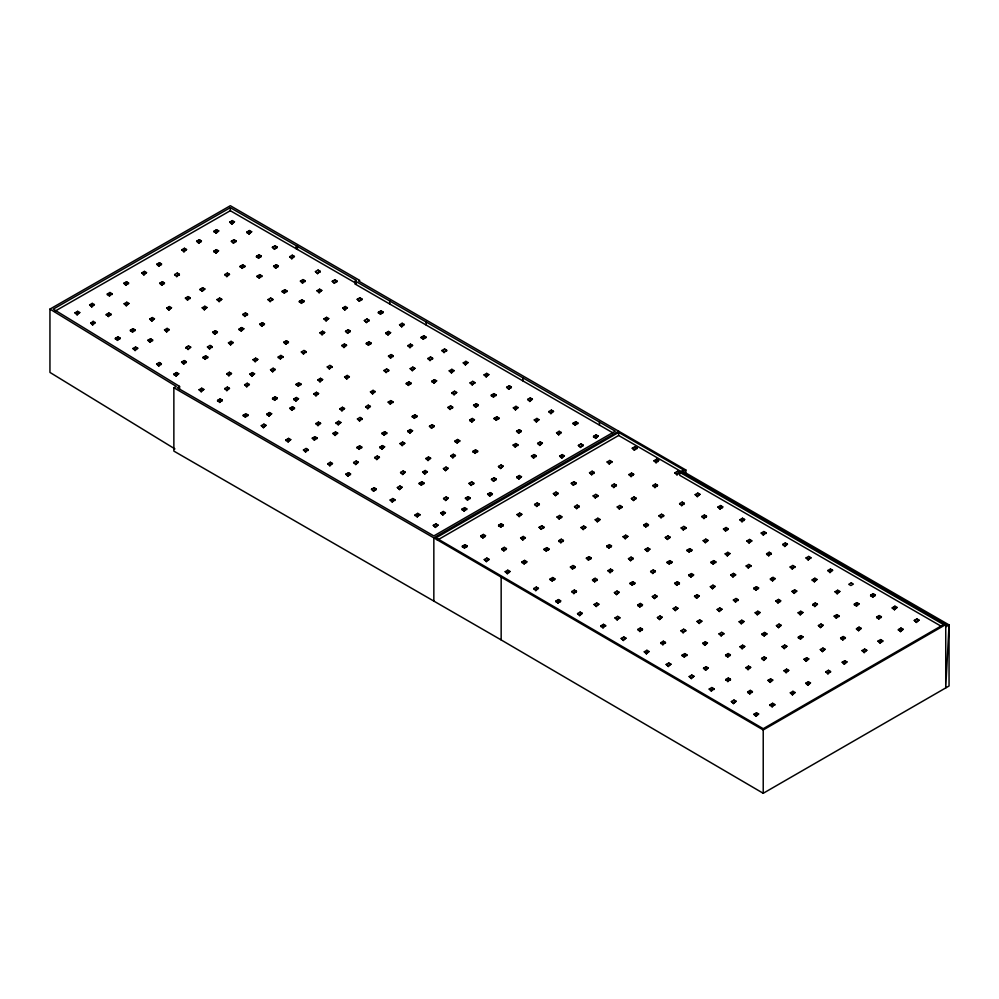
<?xml version="1.0" encoding="UTF-8"?>
<svg xmlns="http://www.w3.org/2000/svg" width="999" height="999" viewBox="0 0 999 999"><rect width="100%" height="100%" fill="white"/><g stroke="black" fill="none" stroke-linecap="round" stroke-linejoin="round"><path stroke-width="1.5" d="M90.884 323.039L93.157 321.378L95.267 322.602L92.657 324.925L90.884 323.039L92.657 324.925M123.839 283.266L126.448 281.755L128.559 282.979L125.949 285.302L123.839 283.266L125.949 284.49L128.559 282.979M141.796 272.889L144.405 271.391L146.528 272.615L143.906 274.937L141.796 272.889L143.906 274.113L146.528 272.615M156.768 264.248L159.378 262.737L161.501 263.961L158.891 266.283L156.768 264.248L158.891 265.472L161.501 263.961M181.818 249.787L184.428 248.276L186.551 249.5L183.941 251.823L181.818 249.787L183.941 251.011L186.551 249.5M196.653 241.221L199.263 239.71L201.386 240.934L198.776 243.257L196.653 241.221L198.776 242.445L201.386 240.934M213.998 231.206L216.608 229.708L218.719 230.931L216.109 233.254L213.998 231.206L216.109 232.43L218.719 230.931M229.745 222.115L232.355 220.604L234.478 221.828L231.868 224.151L229.745 222.115L231.868 223.339L234.478 221.828M213.998 232.03L216.608 229.708M107.318 294.006L109.927 292.495L112.05 293.718L109.44 296.041L107.318 294.006L109.44 295.229L112.05 293.718M75.025 312.824L77.635 311.313L79.745 312.537L77.135 314.86L75.025 312.824L77.135 314.048L79.745 312.537M89.66 304.882L92.27 303.384L94.381 304.595L91.771 306.918L89.66 304.882L91.771 306.106L94.381 304.595M107.318 294.817L109.927 293.306L112.05 294.53M213.836 251.136L216.446 249.638L218.556 250.849L215.946 253.172L213.836 251.136L215.946 252.36L218.556 250.849M246.928 232.03L249.538 230.532L251.648 231.756L249.038 234.066L246.928 232.03L249.038 233.254L251.648 231.756M231.356 241.234L233.966 239.723L236.076 240.946L233.466 243.269L231.356 241.234L233.466 242.457L236.076 240.946M124.163 303.733L126.773 302.222L128.896 303.446L126.286 305.769L124.163 303.733L126.286 304.957L128.896 303.446M159.703 283.241L162.325 281.73L164.435 282.954L161.826 285.277L159.703 283.241L161.826 284.453L164.435 282.954M174.638 274.563L177.248 273.064L179.37 274.288L176.761 276.611L174.638 274.563L176.761 275.786L179.37 274.288M213.836 251.96L216.446 249.638M246.928 232.854L249.538 230.532M106.281 314.485L108.891 312.974L111.014 314.198L108.404 316.521L106.281 314.485L108.404 315.709L111.014 314.198M106.281 315.297L108.891 313.786L111.014 315.01M92.657 324.113L95.267 322.602M166.771 308.054L169.38 306.543L171.503 307.767L168.893 310.09L166.771 308.054L168.893 309.278L171.503 307.767M224.763 274.575L227.372 273.064L229.483 274.288L226.873 276.611L224.763 274.575L226.873 275.799L229.483 274.288M256.443 256.293L259.053 254.782L261.164 256.006L258.554 258.329L256.443 256.293L258.554 257.505L261.164 256.006M272.365 247.29L274.987 245.791L277.098 247.015L274.488 249.338L272.365 247.29L274.488 248.514L277.098 247.015M200.125 289.285L202.735 287.774L204.857 288.998L202.248 291.321L200.125 289.285L202.248 290.509L204.857 288.998M115.372 338.324L117.982 336.825L120.092 338.049L117.482 340.372L115.372 338.324L117.482 339.548L120.092 338.049M185.414 298.077L188.024 296.578L190.147 297.802L187.537 300.112L185.414 298.077L187.537 299.3L190.147 297.802M240.135 266.321L242.745 264.81L244.855 266.034L242.245 268.356L240.135 266.321L242.245 267.545L244.855 266.034M256.443 257.105L259.053 255.594L261.164 256.818M130.394 330.157L133.004 328.659L135.115 329.882L132.505 332.192L130.394 330.157L132.505 331.381L135.115 329.882M149.725 319.068L152.335 317.557L154.458 318.781L151.848 321.104L149.725 319.068L151.848 320.279L154.458 318.781M115.372 339.148L117.982 337.637L120.092 338.861M200.125 290.097L202.735 287.774M240.135 267.133L242.745 265.634L244.855 266.845M130.394 330.981L133.004 329.47L135.115 330.694M289.685 256.718L292.295 255.207L294.405 256.431L291.795 258.753L289.685 256.718L291.795 257.942L294.405 256.431M273.614 266.209L276.224 264.698L278.334 265.921L275.724 268.244L273.614 266.209L275.724 267.42L278.334 265.921M202.223 307.779L204.832 306.281L206.943 307.492L204.333 309.815L202.223 307.779L204.333 309.003L206.943 307.492M257.13 276.136L259.74 274.625L261.85 275.849L259.24 278.172L257.13 276.136L259.24 277.36L261.85 275.849M164.523 329.895L167.133 328.384L169.243 329.608L166.633 331.93L164.523 329.895L166.633 331.119L169.243 329.608M217.045 299.575L219.655 298.064L221.766 299.288L219.156 301.611L217.045 299.575L219.156 300.786L221.766 299.288M132.992 348.501L135.602 347.003L137.725 348.214L135.102 350.537L132.992 348.501L135.102 349.725L137.725 348.214M257.13 276.948L259.74 275.437L261.85 276.661M147.889 340.272L150.499 338.761L152.622 339.985L150.012 342.307L147.889 340.272L150.012 341.496L152.622 339.985M315.434 271.591L318.057 270.08L320.167 271.303L317.557 273.626L315.434 271.591L317.557 272.814L320.167 271.303M282.218 291.184L284.827 289.685L286.938 290.896L284.328 293.219L282.218 291.184L284.328 292.407L286.938 290.896M268.044 299.575L270.667 298.064L272.777 299.288L270.167 301.611L268.044 299.575L270.167 300.786L272.777 299.288M156.643 364.036L159.253 362.525L161.363 363.748L158.754 366.071L156.643 364.036L158.754 365.247L161.363 363.748M242.794 314.435L245.404 312.924L247.527 314.148L244.917 316.471L242.794 314.435L244.917 315.659L247.527 314.148M300.399 281.094L303.009 279.595L305.132 280.819L302.522 283.142L300.399 281.094L302.522 282.317L305.132 280.819M185.964 347.465L188.574 345.954L190.697 347.177L188.087 349.5L185.964 347.465L188.087 348.676L190.697 347.177M212.662 332.217L215.285 330.719L217.395 331.93L214.785 334.253L212.662 332.217L214.785 333.441L217.395 331.93M282.218 292.008L284.827 290.497L286.938 291.72M185.964 348.276L188.574 345.954M207.442 346.953L210.052 345.454L212.163 346.665L209.553 348.988L207.442 346.953L209.553 348.176L212.163 346.665M181.593 362.088L184.203 360.577L186.326 361.8L183.716 364.123L181.593 362.088L183.716 363.311L186.326 361.8M239.098 329.071L241.708 327.56L243.818 328.783L241.209 331.106L239.098 329.071L241.209 330.294L243.818 328.783M239.098 329.882L241.708 327.56M332.255 281.293L334.865 279.795L336.988 281.019L334.378 283.341L332.255 281.293L334.378 282.517L336.988 281.019M317.033 290.709L319.643 289.198L321.765 290.422L319.156 292.744L317.033 290.709L319.156 291.92L321.765 290.422M259.715 324.2L262.325 322.689L264.435 323.913L261.825 326.236L259.715 324.2L261.825 325.424L264.435 323.913M299.338 301.336L301.948 299.825L304.071 301.049L301.461 303.371L299.338 301.336L301.461 302.56L304.071 301.049M173.976 374.038L176.598 372.54L178.709 373.751L176.099 376.074L173.976 374.038L176.099 375.262L178.709 373.751M203.034 357.317L205.644 355.806L207.755 357.03L205.145 359.353L203.034 357.317L205.145 358.529L207.755 357.03M228.471 342.844L231.081 341.333L233.192 342.557L230.582 344.88L228.471 342.844L230.582 344.068L233.192 342.557M299.338 302.148L301.948 300.637L304.071 301.86M173.976 374.862L176.598 372.54M203.034 358.129L205.644 356.618L207.755 357.842M612.637 432.704L355.294 284.128L355.294 281.069L356.381 280.444L230.319 207.655L53.272 309.116L179.558 386.413L179.558 389.473M684.752 472.377L949.05 624.899L949.05 686.001L763.224 793.281L501.161 639.934L173.863 451.098L173.863 387.762L176.236 386.388L49.95 309.091L230.332 205.719L359.752 280.444L358.653 281.069L685.851 469.98L685.851 472.215L683.229 473.738M355.294 284.128L356.381 283.491L230.319 210.714L54.62 311.401M179.558 386.413L177.223 387.762L433.841 535.926L615.272 431.168L355.294 281.069M199.101 389.722L201.711 388.211L203.821 389.435L201.211 391.758L199.101 389.722L201.211 390.946L203.821 389.435M226.773 373.751L229.383 372.24L231.493 373.464L228.883 375.786L226.773 373.751L228.883 374.975L231.493 373.464M357.23 299.3L359.84 297.789L361.963 299.013L359.353 301.336L357.23 299.3L359.353 300.524L361.963 299.013M253.059 359.665L255.669 358.154L257.779 359.378L255.17 361.7L253.059 359.665L255.17 360.889L257.779 359.378M283.716 342.257L286.326 340.746L288.436 341.97L285.826 344.293L283.716 342.257L285.826 343.481L288.436 341.97M323.976 318.843L326.586 317.345L328.708 318.569L326.099 320.891L323.976 318.843L326.099 320.067L328.708 318.569M342.669 308.004L345.279 306.493L347.39 307.717L344.78 310.04L342.669 308.004L344.78 309.215L347.39 307.717M278.259 356.943L280.869 355.432L282.979 356.655L280.369 358.978L278.259 356.943L280.369 358.166L282.979 356.655M319.955 332.742L322.565 331.231L324.675 332.455L322.065 334.777L319.955 332.742L322.065 333.966L324.675 332.455M224.75 388.586L227.36 387.088L229.47 388.311L226.86 390.634L224.75 388.586L226.86 389.81L229.47 388.311M249.837 374.101L252.447 372.59L254.57 373.813L251.96 376.136L249.837 374.101L251.96 375.324L254.57 373.813M278.259 357.754L280.869 356.256L282.979 357.467M217.557 400.387L220.167 398.876L222.29 400.099L219.68 402.422L217.557 400.387L219.68 401.61L222.29 400.099M244.63 384.752L247.24 383.241L249.363 384.465L246.741 386.788L244.63 384.752L246.741 385.976L249.363 384.465M270.529 369.755L273.139 368.244L275.249 369.468L272.64 371.79L270.529 369.755L272.64 370.979L275.249 369.468M301.361 351.973L303.971 350.474L306.094 351.685L303.484 354.008L301.361 351.973L303.484 353.196L306.094 351.685M217.557 401.198L220.167 399.687L222.29 400.911M345.529 331.293L348.139 329.782L350.249 331.006L347.64 333.329L345.529 331.293L347.64 332.505L350.249 331.006M378.359 312.3L380.969 310.801L383.092 312.013L380.482 314.335L378.359 312.3L380.482 313.524L383.092 312.013M364.348 320.517L366.958 319.006L369.068 320.229L366.458 322.552L364.348 320.517L366.458 321.74L369.068 320.229M378.359 313.124L380.969 311.613L383.092 312.837M341.833 345.492L344.443 343.981L346.566 345.204L343.956 347.527L341.833 345.492L343.956 346.715L346.566 345.204M366.321 343.294L368.931 341.795L371.054 343.007L368.444 345.329L366.321 343.294L368.444 344.518L371.054 343.007M296.191 384.228L298.801 382.729L300.924 383.953L298.314 386.263L296.191 384.228L298.314 385.452L300.924 383.953M399.563 324.787L402.172 323.276L404.295 324.5L401.685 326.823L399.563 324.787L401.685 325.999L404.295 324.5M243.244 415.209L245.854 413.711L247.977 414.935L245.367 417.245L243.244 415.209L245.367 416.433L247.977 414.935M272.527 398.314L275.137 396.803L277.247 398.027L274.638 400.349L272.527 398.314L274.638 399.538L277.247 398.027M366.321 344.106L368.931 342.607L371.054 343.831M385.876 332.942L388.486 331.443L390.597 332.655L387.987 334.977L385.876 332.942L387.987 334.166L390.597 332.655M296.191 385.052L298.801 383.541L300.924 384.765M327.272 366.933L329.882 365.422L332.005 366.645L329.395 368.968L327.272 366.933L329.395 368.156L332.005 366.645M243.244 416.034L245.854 414.523L247.977 415.746M272.527 399.125L275.137 397.614L277.247 398.838M385.876 333.766L388.486 331.443M317.894 379.82L320.504 378.321L322.615 379.533L320.005 381.855L317.894 379.82L320.005 381.044L322.615 379.533M266.92 414.061L269.53 412.55L271.641 413.773L269.031 416.096L266.92 414.061L269.031 415.284L271.641 413.773M293.793 399.013L296.403 397.502L298.514 398.726L295.904 401.049L293.793 399.013L295.904 400.237L298.514 398.726M266.92 414.872L269.53 412.55M293.793 399.825L296.403 397.502M313.836 393.793L316.446 392.282L318.569 393.506L315.959 395.829L313.836 393.793L315.959 395.005L318.569 393.506M289.785 408.279L292.395 406.768L294.505 407.992L291.895 410.314L289.785 408.279L291.895 409.503L294.505 407.992M344.618 376.948L347.227 375.437L349.35 376.66L346.74 378.983L344.618 376.948L346.74 378.171L349.35 376.66M261.313 425.636L263.923 424.138L266.034 425.362L263.424 427.684L261.313 425.636L263.424 426.86L266.034 425.362M388.474 356.081L391.084 354.57L393.194 355.794L390.584 358.117L388.474 356.081L390.584 357.305L393.194 355.794M421.191 337.275L423.801 335.764L425.924 336.988L423.314 339.31L421.191 337.275L423.314 338.486L425.924 336.988M407.854 345.629L410.464 344.131L412.575 345.354L409.965 347.664L407.854 345.629L409.965 346.853L412.575 345.354M421.191 338.087L423.801 336.576L425.924 337.799M383.991 370.504L386.601 368.993L388.711 370.217L386.101 372.54L383.991 370.504L386.101 371.715L388.711 370.217M286.001 439.897L288.611 438.386L290.721 439.61L288.112 441.933L286.001 439.897L288.112 441.121L290.721 439.61M339.822 408.791L342.432 407.28L344.543 408.504L341.933 410.826L339.822 408.791L341.933 410.015L344.543 408.504M410.202 368.631L412.812 367.12L414.922 368.344L412.312 370.666L410.202 368.631L412.312 369.855L414.922 368.344M427.897 358.516L430.507 357.005L432.629 358.229L430.02 360.552L427.897 358.516L430.02 359.74L432.629 358.229M370.454 391.858L373.064 390.359L375.187 391.583L372.577 393.906L370.454 391.858L372.577 393.082L375.187 391.583M441.92 350.524L444.53 349.013L446.653 350.237L444.043 352.56L441.92 350.524L444.043 351.748L446.653 350.237M286.001 440.709L288.611 438.386M315.871 423.576L318.481 422.065L320.604 423.289L317.994 425.611L315.871 423.576L317.994 424.787L320.604 423.289M336.139 422.764L338.748 421.253L340.859 422.477L338.249 424.8L336.139 422.764L338.249 423.988L340.859 422.477M336.139 423.576L338.748 421.253M365.659 406.68L368.269 405.169L370.392 406.393L367.782 408.716L365.659 406.68L367.782 407.904L370.392 406.393M406.293 383.379L408.903 381.868L411.026 383.092L408.416 385.414L406.293 383.379L408.416 384.603L411.026 383.092M312.275 438.161L314.885 436.65L316.995 437.874L314.385 440.197L312.275 438.161L314.385 439.385L316.995 437.874M406.293 384.19L408.903 382.679L411.026 383.903M303.459 449.975L306.069 448.464L308.179 449.687L305.569 452.01L303.459 449.975L305.569 451.198L308.179 449.687M357.43 418.956L360.04 417.445L362.162 418.668L359.553 420.991L357.43 418.956L359.553 420.179L362.162 418.668M332.929 433.416L335.539 431.918L337.662 433.129L335.052 435.452L332.929 433.416L335.052 434.64L337.662 433.129M388.186 402.098L390.796 400.599L392.907 401.81L390.297 404.133L388.186 402.098L390.297 403.321L392.907 401.81M449.238 370.829L451.848 369.33L454.083 370.617L451.473 372.939L449.238 370.829L451.473 372.127L454.083 370.617M431.893 381.156L434.503 379.645L436.625 380.869L434.016 383.191L431.893 381.156L434.016 382.38L436.625 380.869M463.286 362.862L465.896 361.351L468.019 362.575L465.409 364.897L463.286 362.862L465.409 364.086L468.019 362.575M431.893 381.968L434.503 379.645M327.734 463.761L330.344 462.25L332.467 463.474L329.857 465.796L327.734 463.761L329.857 464.985L332.467 463.474M357.018 447.327L359.628 445.816L361.738 447.04L359.128 449.363L357.018 447.327L359.128 448.551L361.738 447.04M382.043 433.166L384.652 431.655L386.763 432.879L384.153 435.202L382.043 433.166L384.153 434.378L386.763 432.879M451.973 392.744L454.582 391.233L456.693 392.457L454.083 394.78L451.973 392.744L454.083 393.968L456.693 392.457M357.018 448.139L359.628 446.628L361.738 447.852M412.275 416.321L414.885 414.822L416.995 416.034L414.385 418.356L412.275 416.321L414.385 417.545L416.995 416.034M470.092 382.879L472.702 381.368L474.825 382.592L472.215 384.915L470.092 382.879L472.215 384.103L474.825 382.592M484.09 374.862L486.7 373.364L488.811 374.575L486.201 376.898L484.09 374.862L486.201 376.086L488.811 374.575M382.043 433.978L384.652 432.467L386.763 433.691M451.973 393.556L454.582 391.233M412.275 417.132L414.885 415.634L416.995 416.858M447.939 407.417L450.549 405.906L452.659 407.13L450.049 409.453L447.939 407.417L450.049 408.641L452.659 407.13M379.882 447.102L382.492 445.591L384.615 446.815L382.005 449.138L379.882 447.102L382.005 448.314L384.615 446.815M407.829 431.019L410.439 429.52L412.55 430.744L409.94 433.067L407.829 431.019L409.94 432.242L412.55 430.744M353.621 462.5L356.231 460.989L358.341 462.212L355.731 464.535L353.621 462.5L355.731 463.711L358.341 462.212M379.882 447.914L382.492 445.591M407.829 431.843L410.439 429.52M345.804 474.188L348.414 472.689L350.524 473.901L347.914 476.223L345.804 474.188L347.914 475.412L350.524 473.901M374.675 457.517L377.285 456.019L379.408 457.23L376.798 459.552L374.675 457.517L376.798 458.741L379.408 457.23M429.458 426.248L432.067 424.737L434.19 425.961L431.58 428.284L429.458 426.248L431.58 427.472L434.19 425.961M400.05 443.556L402.659 442.058L404.77 443.269L402.16 445.591L400.05 443.556L402.16 444.78L404.77 443.269M473.588 405.232L476.198 403.721L478.321 404.945L475.711 407.267L473.588 405.232L475.711 406.443L478.321 404.945M491.308 395.129L493.918 393.618L496.041 394.842L493.431 397.165L491.308 395.129L493.431 396.353L496.041 394.842M491.308 395.941L493.918 394.43L496.041 395.654M506.643 387.275L509.253 385.764L511.363 386.988L508.753 389.31L506.643 387.275L508.753 388.499L511.363 386.988M469.717 419.992L472.327 418.481L474.438 419.705L471.828 422.028L469.717 419.992L471.828 421.216L474.438 419.705M469.717 420.804L472.327 418.481M494.193 418.294L496.803 416.795L498.913 418.007L496.303 420.329L494.193 418.294L496.303 419.518L498.913 418.007M371.491 489.248L374.101 487.749L376.211 488.973L373.601 491.296L371.491 489.248L373.601 490.472L376.211 488.973M400.562 472.465L403.171 470.954L405.294 472.177L402.684 474.5L400.562 472.465L402.684 473.688L405.294 472.177M455.007 440.996L457.617 439.485L459.727 440.709L457.117 443.032L455.007 440.996L457.117 442.22L459.727 440.709M527.672 399.413L530.282 397.914L532.392 399.125L529.782 401.448L527.672 399.413L529.782 400.636L532.392 399.125M513.361 407.854L515.971 406.343L518.081 407.567L515.472 409.89L513.361 407.854L515.472 409.078L518.081 407.567M425.899 458.491L428.509 456.98L430.631 458.204L428.022 460.527L425.899 458.491L428.022 459.715L430.631 458.204M455.007 441.808L457.617 440.297L459.727 441.521M494.193 419.105L496.803 417.607L498.913 418.831M422.627 472.015L425.237 470.504L427.36 471.728L424.75 474.05L422.627 472.015L424.75 473.226L427.36 471.728M450.711 455.781L453.321 454.27L455.432 455.494L452.822 457.817L450.711 455.781L452.822 457.005L455.432 455.494M397.365 487.524L399.975 486.014L402.098 487.237L399.488 489.56L397.365 487.524L399.488 488.748L402.098 487.237M472.927 451.348L475.549 449.837L477.659 451.061L475.049 453.384L472.927 451.348L475.049 452.572L477.659 451.061M443.431 468.606L446.029 467.095L448.151 468.319L445.542 470.641L443.431 468.606L445.542 469.83L448.151 468.319M472.927 452.16L475.549 450.649L477.659 451.873M390.159 500.024L392.769 498.526L394.88 499.75L392.27 502.06L390.159 500.024L392.27 501.248L394.88 499.75M419.23 483.241L421.84 481.73L423.951 482.954L421.341 485.277L419.23 483.241L421.341 484.465L423.951 482.954M419.23 484.053L421.84 482.554L423.951 483.766M534.29 419.942L536.9 418.431L539.01 419.655L536.401 421.978L534.29 419.942L536.401 421.153L539.01 419.655M548.788 411.613L551.411 410.102L553.521 411.326L550.911 413.648L548.788 411.613L550.911 412.837L553.521 411.326M516.57 431.218L519.18 429.707L521.303 430.931L518.693 433.254L516.57 431.218L518.693 432.442L521.303 430.931M513.149 445.067L515.759 443.556L517.869 444.78L515.259 447.102L513.149 445.067L515.259 446.291L517.869 444.78M537.637 443.381L540.247 441.87L542.37 443.094L539.76 445.417L537.637 443.381L539.76 444.605L542.37 443.094M573.101 423.201L575.711 421.703L577.834 422.914L575.224 425.237L573.101 423.201L575.224 424.425L577.834 422.914M469.031 483.391L471.64 481.88L473.763 483.104L471.153 485.427L469.031 483.391L471.153 484.602L473.763 483.104M498.476 466.458L501.086 464.96L503.196 466.171L500.586 468.494L498.476 466.458L500.586 467.682L503.196 466.171M556.568 432.804L559.178 431.293L561.301 432.517L558.691 434.84L556.568 432.804L558.691 434.028L561.301 432.517M415.122 514.872L417.732 513.374L419.842 514.585L417.232 516.908L415.122 514.872L417.232 516.096L419.842 514.585M443.568 498.451L446.178 496.94L448.289 498.164L445.679 500.487L443.568 498.451L445.679 499.675L448.289 498.164M573.101 424.026L575.711 422.515L577.834 423.738M415.122 515.696L417.732 514.185L419.842 515.409M531.468 456.081L534.078 454.57L536.188 455.794L533.578 458.116L531.468 456.081L533.578 457.305L536.188 455.794M491.458 479.308L494.068 477.797L496.191 479.021L493.581 481.343L491.458 479.308L493.581 480.531L496.191 479.021M465.384 498.164L467.994 496.653L470.117 497.877L467.507 500.199L465.384 498.164L467.507 499.388L470.117 497.877M440.696 512.999L443.306 511.488L445.417 512.712L442.807 515.034L440.696 512.999L442.807 514.223L445.417 512.712M516.758 477.023L519.368 475.512L521.49 476.735L518.881 479.058L516.758 477.023L518.881 478.246L521.49 476.735M433.304 525.374L435.914 523.876L438.037 525.087L435.427 527.41L433.304 525.374L435.427 526.598L438.037 525.087M487.637 494.13L490.247 492.619L492.37 493.843L489.76 496.166L487.637 494.13L489.76 495.354L492.37 493.843M462.013 509.09L464.622 507.592L466.733 508.816L464.123 511.138L462.013 509.09L464.123 510.314L466.733 508.816M516.758 477.834L519.368 475.512M462.013 509.915L464.622 508.404L466.733 509.627M593.531 436.351L596.141 434.852L598.251 436.076L595.641 438.386L593.531 436.351L595.641 437.574L598.251 436.076M559.665 456.093L562.275 454.595L564.385 455.819L561.775 458.129L559.665 456.093L561.775 457.317L564.385 455.819M578.384 445.392L580.993 443.893L583.116 445.117L580.506 447.44L578.384 445.392L580.506 446.615L583.116 445.117M593.531 437.175L596.141 434.852M618.643 431.168L433.841 537.862L173.863 387.762M679.757 472.252L683.691 469.98L618.643 432.417L436.001 537.862L763.236 728.696L943.58 624.575L679.757 472.252L679.757 475.312L940.896 626.073M437.35 540.147L618.643 435.477L682.367 472.265M607.142 461.975L609.752 460.464L611.875 461.688L609.265 464.011L607.142 461.975L609.265 463.186L611.875 461.688M462.35 546.166L464.96 544.655L467.07 545.879L464.46 548.201L462.35 546.166L464.46 547.39L467.07 545.879M498.588 525.237L501.198 523.726L503.321 524.95L500.711 527.272L498.588 525.237L500.711 526.461L503.321 524.95M517.07 514.56L519.692 513.061L521.803 514.285L519.193 516.608L517.07 514.56L519.193 515.784L521.803 514.285M534.615 504.433L537.225 502.934L539.348 504.158L536.738 506.468L534.615 504.433L536.738 505.656L539.348 504.158M553.396 493.593L556.006 492.095L558.116 493.319L555.506 495.641L553.396 493.593L555.506 494.817L558.116 493.319M571.291 483.266L573.901 481.755L576.011 482.979L573.401 485.302L571.291 483.266L573.401 484.49L576.011 482.979M589.535 472.727L592.145 471.216L594.268 472.44L591.658 474.762L589.535 472.727L591.658 473.951L594.268 472.44M632.267 448.201L634.877 446.703L636.987 447.927L634.377 450.249L632.267 448.201L634.377 449.425L636.987 447.927M480.794 535.951L483.404 534.44L485.514 535.664L482.904 537.986L480.794 535.951L482.904 537.175L485.514 535.664M462.35 546.977L464.96 545.466L467.07 546.69M498.588 526.048L501.198 524.55L503.321 525.774M480.794 536.763L483.404 534.44M628.97 474.562L631.58 473.064L633.691 474.288L631.081 476.598L628.97 474.562L631.081 475.786L633.691 474.288M574.525 506.58L577.135 505.082L579.258 506.306L576.635 508.616L574.525 506.58L576.635 507.804L579.258 506.306M593.169 495.891L595.779 494.393L597.889 495.604L595.279 497.927L593.169 495.891L595.279 497.115L597.889 495.604M653.958 460.726L656.568 459.228L658.678 460.439L656.068 462.762L653.958 460.726L656.068 461.95L658.678 460.439M501.723 548.876L504.333 547.365L506.456 548.588L503.846 550.911L501.723 548.876L503.846 550.099L506.456 548.588M520.641 537.974L523.251 536.463L525.374 537.687L522.764 540.009L520.641 537.974L522.764 539.198L525.374 537.687M539.135 527.31L541.745 525.799L543.868 527.022L541.258 529.345L539.135 527.31L541.258 528.521L543.868 527.022M557.042 516.97L559.652 515.459L561.763 516.683L559.153 519.005L557.042 516.97L559.153 518.194L561.763 516.683M611.65 485.502L614.273 483.991L616.383 485.214L613.773 487.537L611.65 485.502L613.773 486.725L616.383 485.214M484.265 559.577L486.875 558.066L488.986 559.29L486.376 561.613L484.265 559.577L486.376 560.789L488.986 559.29M501.723 549.687L504.333 547.365M652.822 485.539L655.431 484.04L657.554 485.264L654.944 487.587L652.822 485.539L654.944 486.763L657.554 485.264M674.874 472.814L677.484 471.303L679.607 472.527L676.997 474.85L674.874 472.814L676.997 474.038L679.607 472.527M581.081 527.522L583.691 526.023L585.814 527.235L583.204 529.557L581.081 527.522L583.204 528.746L585.814 527.235M631.405 498.476L634.015 496.965L636.138 498.189L633.516 500.511L631.405 498.476L633.516 499.7L636.138 498.189M505.219 571.665L507.779 570.192L509.89 571.416L507.33 573.701L505.219 571.665L507.33 572.889L509.89 571.416M521.99 561.913L524.6 560.402L526.723 561.625L524.113 563.948L521.99 561.913L524.113 563.136L526.723 561.625M544.143 549.125L546.753 547.627L548.863 548.851L546.253 551.173L544.143 549.125L546.253 550.349L548.863 548.851M558.716 540.721L561.326 539.223L563.436 540.447L560.826 542.757L558.716 540.721L560.826 541.945L563.436 540.447M595.229 519.742L597.839 518.231L599.949 519.455L597.34 521.778L595.229 519.742L597.34 520.954L599.949 519.455M617.245 506.968L619.855 505.469L621.965 506.693L619.355 509.003L617.245 506.968L619.355 508.191L621.965 506.693M521.99 562.724L524.6 561.213L526.723 562.437M544.143 549.949L546.753 548.439L548.863 549.662M558.716 541.545L561.326 539.223M685.851 469.98L681.917 472.252L945.741 624.575L945.741 687.911L949.05 624.899L945.741 626.81M679.607 503.608L682.217 502.097L684.327 503.321L681.718 505.644L679.607 503.608L681.718 504.832L684.327 503.321M695.204 494.605L697.814 493.094L699.937 494.318L697.314 496.64L695.204 494.605L697.314 495.816L699.937 494.318M658.915 515.746L661.525 514.248L663.648 515.459L661.038 517.782L658.915 515.746L661.038 516.97L663.648 515.459M570.404 567.032L573.014 565.534L575.137 566.745L572.527 569.068L570.404 567.032L572.527 568.256L575.137 566.745M606.755 546.116L609.365 544.605L611.475 545.829L608.866 548.151L606.755 546.116L608.866 547.34L611.475 545.829M623.114 536.7L625.724 535.189L627.847 536.413L625.237 538.736L623.114 536.7L625.237 537.924L627.847 536.413M643.718 524.937L646.328 523.426L648.438 524.65L645.829 526.972L643.718 524.937L645.829 526.161L648.438 524.65M533.703 588.573L536.313 587.075L538.424 588.299L535.814 590.621L533.703 588.573L535.814 589.797L538.424 588.299M550.087 579.045L552.697 577.534L554.807 578.758L552.197 581.081L550.087 579.045L552.197 580.269L554.807 578.758M586.363 558.166L588.973 556.668L591.096 557.879L588.486 560.202L586.363 558.166L588.486 559.39L591.096 557.879M606.755 546.928L609.365 545.417L611.475 546.64M550.087 579.857L552.697 578.359L554.807 579.57M643.718 525.749L646.328 524.25L648.438 525.474M681.193 527.934L683.803 526.423L685.926 527.647L683.304 529.97L681.193 527.934L683.304 529.158L685.926 527.647M628.471 558.653L631.081 557.142L633.191 558.366L630.581 560.689L628.471 558.653L630.581 559.877L633.191 558.366M665.322 537.412L667.931 535.914L670.054 537.125L667.444 539.448L665.322 537.412L667.444 538.636L670.054 537.125M717.944 507.042L720.554 505.544L722.664 506.755L720.054 509.078L717.944 507.042L720.054 508.266L722.664 506.755M571.753 591.558L574.363 590.047L576.473 591.271L573.863 593.593L571.753 591.558L573.863 592.769L576.473 591.271M607.966 570.641L610.576 569.13L612.699 570.354L610.089 572.677L607.966 570.641L610.089 571.865L612.699 570.354M701.798 516.508L704.407 514.997L706.53 516.221L703.92 518.543L701.798 516.508L703.92 517.732L706.53 516.221M555.881 601.086L558.491 599.575L560.614 600.799L558.004 603.121L555.881 601.086L558.004 602.31L560.614 600.799M592.532 579.807L595.142 578.309L597.265 579.532L594.655 581.843L592.532 579.807L594.655 581.031L597.265 579.532M645.142 549.413L647.752 547.902L649.874 549.125L647.265 551.448L645.142 549.413L647.265 550.636L649.874 549.125M592.532 580.631L595.142 578.309M555.881 601.898L558.491 600.399L560.614 601.61M703.209 540.646L705.818 539.135L707.941 540.359L705.331 542.682L703.209 540.646L705.331 541.87L707.941 540.359M723.463 529.008L726.073 527.509L728.196 528.733L725.586 531.043L723.463 529.008L725.586 530.232L728.196 528.733M577.547 613.598L580.157 612.087L582.28 613.311L579.67 615.634L577.547 613.598L579.67 614.822L582.28 613.311M630.094 583.191L632.704 581.68L634.815 582.904L632.205 585.227L630.094 583.191L632.205 584.403L634.815 582.904M687.087 550.137L689.697 548.638L691.82 549.85L689.21 552.172L687.087 550.137L689.21 551.361L691.82 549.85M739.897 519.717L742.507 518.219L744.63 519.443L742.02 521.765L739.897 519.717L742.02 520.941L744.63 519.443M650.636 571.453L653.246 569.942L655.369 571.166L652.759 573.488L650.636 571.453L652.759 572.677L655.369 571.166M594.13 604.47L596.74 602.971L598.851 604.195L596.241 606.505L594.13 604.47L596.241 605.694L598.851 604.195M614.422 592.569L617.032 591.058L619.155 592.282L616.545 594.605L614.422 592.569L616.545 593.793L619.155 592.282M667.17 562.125L669.78 560.626L671.89 561.838L669.28 564.16L667.17 562.125L669.28 563.349L671.89 561.838M630.094 584.003L632.704 582.492L634.815 583.716M687.087 550.961L689.697 549.45L691.82 550.674M667.17 562.949L669.78 561.438L671.89 562.662M746.952 540.946L749.562 539.448L751.685 540.659L749.075 542.981L746.952 540.946L749.075 542.17L751.685 540.659M761.226 533.041L763.835 531.543L765.946 532.754L763.336 535.077L761.226 533.041L763.336 534.265L765.946 532.754M600.886 625.836L603.496 624.325L605.619 625.549L603.009 627.872L600.886 625.836L603.009 627.047L605.619 625.549M688.823 575.037L691.433 573.526L693.543 574.75L690.933 577.072L688.823 575.037L690.933 576.248L693.543 574.75M711.063 562.125L713.673 560.614L715.796 561.838L713.186 564.16L711.063 562.125L713.186 563.349L715.796 561.838M725.199 553.846L727.809 552.335L729.932 553.558L727.322 555.881L725.199 553.846L727.322 555.069L729.932 553.558M615.034 617.894L617.644 616.383L619.767 617.607L617.157 619.929L615.034 617.894L617.157 619.118L619.767 617.607M674.675 583.279L677.285 581.78L679.407 583.004L676.798 585.327L674.675 583.279L676.798 584.502L679.407 583.004M637.724 604.969L640.334 603.458L642.457 604.682L639.847 607.005L637.724 604.969L639.847 606.181L642.457 604.682M652.359 596.515L654.969 595.004L657.08 596.228L654.47 598.551L652.359 596.515L654.47 597.739L657.08 596.228M711.063 562.937L713.673 561.438L715.796 562.649M600.886 626.648L603.496 625.137L605.619 626.361M688.823 575.849L691.433 574.338L693.543 575.561M637.724 605.781L640.334 604.27L642.457 605.494M766.608 553.758L769.218 552.247L771.328 553.471L768.718 555.794L766.608 553.758L768.718 554.982L771.328 553.471M782.716 544.443L785.326 542.932L787.437 544.155L784.827 546.478L782.716 544.443L784.827 545.666L787.437 544.155M746.191 565.971L748.8 564.46L750.923 565.684L748.313 568.006L746.191 565.971L748.313 567.182L750.923 565.684M710.351 586.7L712.961 585.189L715.084 586.413L712.474 588.736L710.351 586.7L712.474 587.924L715.084 586.413M730.843 574.924L733.453 573.414L735.576 574.637L732.966 576.96L730.843 574.924L732.966 576.148L735.576 574.637M621.216 638.448L623.826 636.95L625.936 638.161L623.326 640.484L621.216 638.448L623.326 639.672L625.936 638.161M657.429 617.507L660.039 615.996L662.162 617.22L659.552 619.542L657.429 617.507L659.552 618.731L662.162 617.22M673.214 608.553L675.824 607.042L677.934 608.266L675.324 610.589L673.214 608.553L675.324 609.777L677.934 608.266M694.53 596.228L697.14 594.717L699.263 595.941L696.653 598.264L694.53 596.228L696.653 597.452L699.263 595.941M766.608 554.57L769.218 553.071L771.328 554.295M637.787 629.47L640.396 627.959L642.519 629.183L639.909 631.505L637.787 629.47L639.909 630.681L642.519 629.183M790.159 566.995L792.769 565.484L794.892 566.708L792.282 569.03L790.159 566.995L792.282 568.219L794.892 566.708M733.403 600.012L736.013 598.501L738.136 599.725L735.526 602.047L733.403 600.012L735.526 601.236L738.136 599.725M753.82 588.199L756.43 586.688L758.553 587.912L755.943 590.234L753.82 588.199L755.943 589.41L758.553 587.912M806.081 557.929L808.691 556.431L810.801 557.642L808.191 559.964L806.081 557.929L808.191 559.153L810.801 557.642M717.207 609.465L719.817 607.954L721.94 609.178L719.33 611.5L717.207 609.465L719.33 610.689L721.94 609.178M770.416 578.883L773.026 577.385L775.149 578.596L772.539 580.918L770.416 578.883L772.539 580.107L775.149 578.596M644.293 651.81L646.902 650.299L649.013 651.523L646.403 653.846L644.293 651.81L646.403 653.021L649.013 651.523M681.006 630.731L683.616 629.22L685.726 630.444L683.116 632.767L681.006 630.731L683.116 631.955L685.726 630.444M697.115 621.428L699.725 619.917L701.847 621.141L699.238 623.463L697.115 621.428L699.238 622.652L701.847 621.141M660.751 642.719L663.361 641.208L665.471 642.432L662.861 644.755L660.751 642.719L662.861 643.943L665.471 642.432M753.82 589.01L756.43 587.499L758.553 588.723M770.416 579.695L773.026 577.385M660.751 643.531L663.361 642.02L665.471 643.244M739.173 621.728L741.782 620.217L743.893 621.44L741.283 623.763L739.173 621.728L741.283 622.951L743.893 621.44M792.032 591.358L794.642 589.86L796.752 591.071L794.143 593.394L792.032 591.358L794.143 592.582L796.752 591.071M812.262 579.757L814.872 578.246L816.995 579.47L814.385 581.793L812.262 579.757L814.385 580.981L816.995 579.47M827.871 570.516L830.481 569.005L832.604 570.229L829.994 572.552L827.871 570.516L829.994 571.74L832.604 570.229M682.155 655.107L684.765 653.596L686.887 654.82L684.265 657.142L682.155 655.107L684.265 656.331L686.887 654.82M755.194 612.737L757.804 611.226L759.927 612.449L757.317 614.772L755.194 612.737L757.317 613.948L759.927 612.449M775.886 600.923L778.496 599.425L780.606 600.649L777.996 602.971L775.886 600.923L777.996 602.147L780.606 600.649M666.196 664.447L668.806 662.949L670.928 664.173L668.319 666.495L666.196 664.447L668.319 665.671L670.928 664.173M702.734 643.269L705.344 641.77L707.454 642.994L704.844 645.317L702.734 643.269L704.844 644.492L707.454 642.994M719.055 633.853L721.665 632.342L723.776 633.566L721.166 635.888L719.055 633.853L721.166 635.077L723.776 633.566M812.262 580.569L814.872 578.246M682.155 655.918L684.765 654.42L686.887 655.631M798.151 612.774L800.761 611.263L802.884 612.487L800.274 614.81L798.151 612.774L800.274 613.998L802.884 612.487M740.022 646.703L742.632 645.192L744.755 646.415L742.145 648.738L740.022 646.703L742.145 647.914L744.755 646.415M762.025 633.965L764.635 632.454L766.782 633.691L764.173 636.013L762.025 633.965L764.173 635.202L766.782 633.691M776.435 625.611L779.045 624.1L781.156 625.324L778.546 627.647L776.435 625.611L778.546 626.835L781.156 625.324M812.724 604.495L815.334 602.996L817.444 604.208L814.834 606.53L812.724 604.495L814.834 605.719L817.444 604.208M835.077 591.733L837.686 590.234L839.809 591.445L837.199 593.768L835.077 591.733L837.199 592.956L839.809 591.445M725.624 655.057L728.234 653.546L730.356 654.77L727.734 657.092L725.624 655.057L727.734 656.281L730.356 654.77M703.521 668.219L706.131 666.708L708.254 667.931L705.644 670.254L703.521 668.219L705.644 669.43L708.254 667.931M689.21 676.548L691.82 675.037L693.943 676.261L691.333 678.583L689.21 676.548L691.333 677.759L693.943 676.261M812.724 605.307L815.334 602.996M725.624 655.868L728.234 654.357L730.356 655.581M762.025 634.777L764.635 633.266L766.782 634.502M854.345 604.133L856.955 602.634L859.078 603.846L856.468 606.168L854.345 604.133L856.468 605.357L859.078 603.846M834.19 616.133L836.8 614.635L838.91 615.846L836.3 618.169L834.19 616.133L836.3 617.357L838.91 615.846M870.616 595.192L873.226 593.681L875.349 594.904L872.739 597.227L870.616 595.192L872.739 596.415L875.349 594.904M761.625 658.391L764.235 656.88L766.358 658.104L763.748 660.426L761.625 658.391L763.748 659.615L766.358 658.104M782.117 646.578L784.727 645.067L786.85 646.291L784.24 648.613L782.117 646.578L784.24 647.802L786.85 646.291M798.326 637.137L800.936 635.626L803.059 636.85L800.449 639.173L798.326 637.137L800.449 638.361L803.059 636.85M818.418 625.536L821.028 624.025L823.151 625.249L820.541 627.572L818.418 625.536L820.541 626.76L823.151 625.249M854.345 604.944L856.955 602.634M745.941 667.619L748.551 666.108L750.661 667.332L748.051 669.655L745.941 667.619L748.051 668.843L750.661 667.332M709.215 689.048L711.825 687.537L713.948 688.761L711.338 691.083L709.215 689.048L711.338 690.272L713.948 688.761M725.724 679.52L728.333 678.009L730.456 679.233L727.846 681.555L725.724 679.52L727.846 680.731L730.456 679.233M870.616 596.003L873.226 594.505L875.349 595.716M798.326 637.949L800.936 635.626M725.724 680.331L728.333 678.821L730.456 680.044M892.319 607.729L894.929 606.218L897.052 607.442L894.442 609.765L892.319 607.729L894.442 608.953L897.052 607.442M820.329 649.575L822.939 648.076L825.062 649.288L822.439 651.61L820.329 649.575L822.439 650.799L825.062 649.288M856.493 628.671L859.103 627.16L861.225 628.383L858.603 630.706L856.493 628.671L858.603 629.894L861.225 628.383M876.647 617.007L879.257 615.509L881.38 616.733L878.77 619.043L876.647 617.007L878.77 618.231L881.38 616.733M784.003 670.654L786.613 669.143L788.723 670.366L786.113 672.689L784.003 670.654L786.113 671.877L788.723 670.366M804.045 659.24L806.655 657.729L808.765 658.953L806.156 661.276L804.045 659.24L806.156 660.451L808.765 658.953M840.659 637.974L843.268 636.463L845.379 637.687L842.769 640.009L840.659 637.974L842.769 639.198L845.379 637.687M747.677 691.882L750.286 690.384L752.397 691.595L749.787 693.918L747.677 691.882L749.787 693.106L752.397 691.595M731.38 701.548L733.99 700.037L736.113 701.261L733.503 703.583L731.38 701.548L733.503 702.772L736.113 701.261M768.006 680.356L770.616 678.858L772.739 680.069L770.129 682.392L768.006 680.356L770.129 681.58L772.739 680.069M892.319 608.541L894.929 606.218M840.659 638.786L843.268 637.287L845.379 638.498M856.493 629.482L859.103 627.16M876.647 617.832L879.257 616.321L881.38 617.544M747.677 692.694L750.286 691.196L752.397 692.419M878.009 641.096L880.619 639.585L882.741 640.809L880.131 643.131L878.009 641.096L880.131 642.32L882.741 640.809M805.768 683.216L808.378 681.718L810.489 682.929L807.879 685.252L805.768 683.216L807.879 684.44L810.489 682.929M862.062 650.574L864.672 649.063L866.782 650.287L864.172 652.609L862.062 650.574L864.172 651.798L866.782 650.287M898.401 629.57L901.011 628.059L903.133 629.283L900.524 631.605L898.401 629.57L900.524 630.794L903.133 629.283M914.285 620.404L916.895 618.893L919.005 620.117L916.395 622.439L914.285 620.404L916.395 621.628L919.005 620.117M825.823 671.815L828.433 670.304L830.544 671.528L827.934 673.85L825.823 671.815L827.934 673.039L830.544 671.528M842.207 662.212L844.817 660.701L846.94 661.925L844.317 664.248L842.207 662.212L844.317 663.436L846.94 661.925M790.334 692.819L792.944 691.32L795.054 692.532L792.444 694.854L790.334 692.819L792.444 694.043L795.054 692.532M898.401 630.381L901.011 628.059M770.029 704.794L772.639 703.284L774.762 704.507L772.152 706.83L770.029 704.794L772.152 706.018L774.762 704.507M753.883 714.285L756.493 712.774L758.616 713.998L756.006 716.32L753.883 714.285L756.006 715.496L758.616 713.998M770.029 705.606L772.639 704.108L774.762 705.319M763.224 793.281L763.224 729.944L945.741 624.575M763.224 729.944L433.841 537.862L433.841 601.198M636.987 448.738L634.877 446.703M679.607 473.339L677.484 471.303M320.167 272.115L318.057 270.08M336.988 281.83L334.865 279.795M277.098 247.827L274.987 245.791M722.664 507.579L720.554 505.544M810.801 558.466L808.691 556.431M361.963 299.825L359.84 297.789M765.946 533.578L763.835 531.543M511.363 387.799L509.253 385.764M446.653 351.049L444.53 349.013M236.076 241.758L233.966 239.723M305.132 281.631L303.009 279.595M278.334 266.733L276.224 264.698M751.685 541.483L749.562 539.448M369.068 321.041L366.958 319.006M794.892 567.519L792.769 565.484M432.629 359.041L430.507 357.005M474.825 383.404L472.702 381.368M583.116 445.929L580.993 443.893M611.875 462.5L609.752 460.464M201.386 241.746L199.263 239.71M350.249 331.818L348.139 329.782M393.194 356.618L391.084 354.57M478.321 405.756L476.198 403.721M521.303 431.755L519.18 429.707M882.741 641.62L880.619 639.585M838.91 616.67L836.8 614.635M685.926 528.459L683.803 526.423M750.923 566.495L748.8 564.46M663.648 516.283L661.525 514.248M272.777 300.1L270.667 298.064M388.711 371.029L386.601 368.993M452.659 407.942L450.549 405.906M517.869 445.591L515.759 443.556M536.188 456.605L534.078 454.57M621.965 507.504L619.855 505.469M735.576 575.461L733.453 573.414M780.606 601.46L778.496 599.425M576.011 483.791L573.901 481.755M597.889 496.428L595.779 494.393M161.501 264.785L159.378 262.737M179.37 275.1L177.248 273.064M247.527 314.96L245.404 312.924M264.435 324.737L262.325 322.689M738.136 600.536L736.013 598.501M306.094 352.51L303.971 350.474M332.005 367.457L329.882 365.422M392.907 402.634L390.796 400.599M434.19 426.773L432.067 424.737M288.436 342.794L286.326 340.746M164.435 283.766L162.325 281.73M190.147 298.614L188.024 296.578M679.407 583.816L677.285 581.78M830.544 672.339L828.433 670.304M561.763 517.494L559.652 515.459M496.191 479.845L494.068 477.797M217.395 332.754L215.285 330.719M128.559 283.791L126.448 281.755M362.162 419.48L360.04 417.445M473.763 483.916L471.64 481.88M492.37 494.655L490.247 492.619M543.868 527.834L541.745 525.799M723.776 634.377L721.665 632.342M591.096 558.703L588.973 556.668M212.163 347.49L210.052 345.454M470.117 498.701L467.994 496.653M685.726 631.256L683.616 629.22M575.137 567.569L573.014 565.534M294.505 408.803L292.395 406.768M152.622 340.796L150.499 338.761M186.326 362.612L184.203 360.577M314.885 437.475L316.995 438.698M619.767 618.418L617.644 616.383M161.363 364.56L159.253 362.525M350.524 474.725L348.414 472.689M308.179 450.499L306.069 448.464M376.211 489.785L374.101 487.749M394.88 500.561L392.769 498.526M713.948 689.572L711.825 687.537M174.912 448.913L49.95 372.415L49.95 309.091M916.895 618.893L916.895 619.705M916.395 621.628L916.395 622.439M900.524 630.794L900.524 631.605M894.442 608.953L894.442 609.765M880.131 642.32L880.131 643.131M878.77 618.231L878.77 619.043M873.226 593.681L873.226 594.505M872.739 596.415L872.739 597.227M864.672 649.063L864.672 649.887M864.172 651.798L864.172 652.609M858.603 629.894L858.603 630.706M856.468 605.357L856.468 606.168M844.817 660.701L844.817 661.513M844.317 663.436L844.317 664.248M842.769 639.198L842.769 640.009M837.686 590.234L837.686 591.046M837.199 592.956L837.199 593.768M836.3 617.357L836.3 618.169M830.481 569.005L830.481 569.817M829.994 571.74L829.994 572.552M827.934 673.039L827.934 673.85M822.939 648.076L822.939 648.888M822.439 650.799L822.439 651.61M821.028 624.025L821.028 624.837M820.541 626.76L820.541 627.572M814.834 605.719L814.834 606.53M814.385 580.981L814.385 581.793M808.378 681.718L808.378 682.529M808.191 559.153L808.191 559.964M807.879 684.44L807.879 685.252M806.655 657.729L806.655 658.541M806.156 660.451L806.156 661.276M800.761 611.263L800.761 612.075M800.449 638.361L800.449 639.173M800.274 613.998L800.274 614.81M794.642 589.86L794.642 590.671M794.143 592.582L794.143 593.394M792.944 691.32L792.944 692.132M792.282 568.219L792.282 569.03M792.444 694.043L792.444 694.854M786.613 669.143L786.613 669.954M786.113 671.877L786.113 672.689M785.326 542.932L785.326 543.756M784.827 545.666L784.827 546.478M784.727 645.067L784.727 645.891M784.24 647.802L784.24 648.613M780.119 600.923L780.119 601.748M779.045 624.1L779.045 624.912M778.546 626.835L778.546 627.647M777.996 602.147L777.996 602.971M772.539 580.107L772.539 580.918M772.639 703.284L772.639 704.108M772.152 706.018L772.152 706.83M770.616 678.858L770.616 679.67M770.129 681.58L770.129 682.392M769.218 552.247L769.218 553.071M768.718 554.982L768.718 555.794M764.635 632.454L764.635 633.266M764.173 635.202L764.173 636.013M764.235 656.88L764.235 657.704M763.748 659.615L763.748 660.426M763.336 534.265L763.336 535.077M759.427 612.737L759.427 613.548M757.804 611.226L757.804 612.037M757.317 613.948L757.317 614.772M756.493 712.774L756.493 713.586M756.43 586.688L756.43 587.499M755.943 589.41L755.943 590.234M756.006 715.496L756.006 716.32M750.286 690.384L750.286 691.196M749.787 693.106L749.787 693.918M749.075 542.17L749.075 542.981M748.551 666.108L748.551 666.92M748.313 567.182L748.313 568.006M748.051 668.843L748.051 669.655M744.13 519.717L744.13 520.541M743.406 621.728L743.406 622.539M742.632 645.192L742.632 646.003M742.507 518.219L742.507 519.03M742.145 647.914L742.145 648.738M742.02 520.941L742.02 521.765M741.782 620.217L741.782 621.028M741.283 622.951L741.283 623.763M735.526 601.236L735.526 602.047M733.99 700.037L733.99 700.861M733.503 702.772L733.503 703.583M732.966 576.148L732.966 576.96M728.234 653.546L728.234 654.357M728.333 678.009L728.333 678.821M727.809 552.335L727.809 553.159M727.734 656.281L727.734 657.092M727.846 680.731L727.846 681.555M727.697 529.008L727.697 529.832M727.322 555.069L727.322 555.881M726.073 527.509L726.073 528.321M725.586 530.232L725.586 531.043M722.177 507.042L722.177 507.854M721.166 635.077L721.166 635.888M720.054 508.266L720.054 509.078M719.817 607.954L719.817 608.778M719.33 610.689L719.33 611.5M713.673 560.614L713.673 561.438M713.186 563.349L713.186 564.16M712.961 585.189L712.961 586.001M712.474 587.924L712.474 588.736M711.338 690.272L711.338 691.083M707.442 540.646L707.442 541.458M706.131 666.708L706.131 667.519M706.031 516.508L706.031 517.32M705.818 539.135L705.818 539.947M705.644 669.43L705.644 670.254M705.331 541.87L705.331 542.682M705.344 641.77L705.344 642.582M704.844 644.492L704.844 645.317M704.407 514.997L704.407 515.809M703.92 517.732L703.92 518.543M699.725 619.917L699.725 620.729M699.238 622.652L699.238 623.463M697.814 493.094L697.814 493.906M697.314 495.816L697.314 496.64M697.14 594.717L697.14 595.529M696.653 597.452L696.653 598.264M691.82 675.037L691.82 675.848M691.32 550.137L691.32 550.961M691.333 677.759L691.333 678.583M690.933 576.248L690.933 577.072M689.697 548.638L689.697 549.45M689.21 551.361L689.21 552.172M685.426 527.934L685.426 528.746M684.765 653.596L684.765 654.42M684.265 656.331L684.265 657.142M683.84 503.608L683.84 504.42M683.304 529.158L683.304 529.97M683.116 631.955L683.116 632.767M682.217 502.097L682.217 502.909M681.718 504.832L681.718 505.644M679.108 472.814L679.108 473.626M678.908 583.279L678.908 584.103M676.997 474.038L676.997 474.85M676.798 584.502L676.798 585.327M675.824 607.042L675.824 607.867M675.324 609.777L675.324 610.589M671.403 562.125L671.403 562.949M669.78 560.626L669.78 561.438M669.555 537.412L669.555 538.224M669.28 563.349L669.28 564.16M668.806 662.949L668.806 663.761M668.319 665.671L668.319 666.495M667.931 535.914L667.931 536.725M667.444 538.636L667.444 539.448M663.398 515.609L663.398 516.421M663.361 641.208L663.361 642.02M663.149 515.746L663.149 516.57M662.861 643.943L662.861 644.755M661.038 516.97L661.038 517.782M660.039 615.996L660.039 616.82M659.552 618.731L659.552 619.542M658.179 460.726L658.179 461.55M657.055 485.539L657.055 486.363M656.568 459.228L656.568 460.039M656.593 596.515L656.593 597.327M656.068 461.95L656.068 462.762M655.431 484.04L655.431 484.852M654.944 486.763L654.944 487.587M654.969 595.004L654.969 595.829M654.869 571.453L654.869 572.265M654.47 597.739L654.47 598.551M653.246 569.942L653.246 570.754M652.759 572.677L652.759 573.488M648.314 550.024L648.314 550.836M647.951 524.937L647.951 525.749M647.752 547.902L647.752 548.726M647.265 550.636L647.265 551.448M646.902 650.299L646.902 651.111M646.403 653.021L646.403 653.846M646.328 523.426L646.328 524.25M645.829 526.161L645.829 526.972M642.02 629.47L642.02 630.282M641.957 604.969L641.957 605.781M640.334 603.458L640.334 604.27M640.396 627.959L640.396 628.771M639.847 606.181L639.847 607.005M639.909 630.681L639.909 631.505M635.639 498.476L635.639 499.288M634.377 449.425L634.377 450.249M634.328 583.191L634.328 584.003M634.015 496.965L634.015 497.789M633.516 499.7L633.516 500.511M633.191 474.562L633.191 475.387M632.704 558.653L632.704 559.465M632.704 581.68L632.704 582.492M632.205 584.403L632.205 585.227M631.58 473.064L631.58 473.876M631.081 475.786L631.081 476.598M631.081 557.142L631.081 557.954M630.581 559.877L630.581 560.689M625.724 535.189L625.724 536.001M625.237 537.924L625.237 538.736M623.826 636.95L623.826 637.762M623.326 639.672L623.326 640.484M621.478 506.968L621.478 507.792M619.355 508.191L619.355 509.003M618.643 432.417L618.643 435.477M617.032 591.058L617.032 591.883M617.157 619.118L617.157 619.929M616.545 593.793L616.545 594.605M615.884 485.502L615.884 486.313M614.273 483.991L614.273 484.802M613.773 486.725L613.773 487.537M612.2 570.641L612.2 571.453M610.988 546.116L610.988 546.928M610.576 569.13L610.576 569.954M610.089 571.865L610.089 572.677M609.265 463.186L609.265 464.011M608.866 547.34L608.866 548.151M603.496 624.325L603.496 625.137M603.009 627.047L603.009 627.872M599.462 422.04L599.462 425.099M599.462 519.742L599.462 520.554M597.839 518.231L597.839 519.043M597.402 495.891L597.402 496.715M597.34 520.954L597.34 521.778M596.765 579.807L596.765 580.631M596.74 602.971L596.74 603.783M596.241 605.694L596.241 606.505M595.641 437.574L595.641 438.386M595.279 497.115L595.279 497.927M594.655 581.031L594.655 581.843M593.768 472.727L593.768 473.538M592.145 471.216L592.145 472.04M591.658 473.951L591.658 474.762M590.596 558.166L590.596 558.978M588.486 559.39L588.486 560.202M585.314 527.522L585.314 528.346M583.691 526.023L583.691 526.835M583.204 528.746L583.204 529.557M580.506 446.615L580.506 447.44M580.157 612.087L580.157 612.899M579.67 614.822L579.67 615.634M578.758 506.58L578.758 507.405M577.135 505.082L577.135 505.894M576.635 507.804L576.635 508.616M575.973 591.558L575.973 592.37M575.711 421.703L575.711 422.515M575.524 483.266L575.524 484.078M575.224 424.425L575.224 425.237M574.637 567.032L574.637 567.857M574.363 590.047L574.363 590.859M573.863 592.769L573.863 593.593M573.401 484.49L573.401 485.302M572.527 568.256L572.527 569.068M562.949 540.721L562.949 541.545M562.275 454.595L562.275 455.407M561.775 457.317L561.775 458.129M561.276 516.97L561.276 517.782M560.826 541.945L560.826 542.757M560.114 601.086L560.114 601.898M559.178 431.293L559.178 432.117M559.153 518.194L559.153 519.005M558.691 434.028L558.691 434.84M558.491 599.575L558.491 600.399M558.004 602.31L558.004 603.121M557.629 493.593L557.629 494.418M556.006 492.095L556.006 492.907M555.506 494.817L555.506 495.641M554.32 579.045L554.32 579.857M552.697 577.534L552.697 578.359M552.197 580.269L552.197 581.081M551.411 410.102L551.411 410.926M550.911 412.837L550.911 413.648M548.376 549.125L548.376 549.949M546.753 547.627L546.753 548.439M546.253 550.349L546.253 551.173M543.369 527.31L543.369 528.121M541.258 528.521L541.258 529.345M540.247 441.87L540.247 442.694M539.76 444.605L539.76 445.417M538.848 504.433L538.848 505.257M537.225 502.934L537.225 503.746M536.9 418.431L536.9 419.243M536.738 505.656L536.738 506.468M536.401 421.153L536.401 421.978M536.313 587.075L536.313 587.887M535.814 589.797L535.814 590.621M533.578 457.305L533.578 458.116M530.282 397.914L530.282 398.726M529.782 400.636L529.782 401.448M526.223 561.913L526.223 562.724M524.6 560.402L524.6 561.213M524.113 563.136L524.113 563.948M523.251 536.463L523.251 537.287M522.964 377.872L522.964 380.931M522.764 539.198L522.764 540.009M519.692 513.061L519.692 513.873M519.193 515.784L519.193 516.608M518.881 478.246L518.881 479.058M518.693 432.442L518.693 433.254M515.971 406.343L515.971 407.167M515.472 409.078L515.472 409.89M515.259 446.291L515.259 447.102M509.403 571.703L509.403 572.514M508.753 388.499L508.753 389.31M507.779 570.192L507.779 571.003M507.33 572.889L507.33 573.701M505.956 548.876L505.956 549.687M503.846 550.099L503.846 550.911M502.822 525.237L502.822 526.048M501.198 523.726L501.198 524.55M501.161 576.61L501.161 639.934M501.086 464.96L501.086 465.771M500.711 526.461L500.711 527.272M500.586 467.682L500.586 468.494M496.803 416.795L496.803 417.607M496.303 419.518L496.303 420.329M493.918 393.618L493.918 394.43M493.431 396.353L493.431 397.165M493.581 480.531L493.581 481.343M489.76 495.354L489.76 496.166M488.499 559.577L488.499 560.389M486.875 558.066L486.875 558.878M486.7 373.364L486.7 374.175M486.376 560.789L486.376 561.613M486.201 376.086L486.201 376.898M485.014 535.951L485.014 536.763M482.904 537.175L482.904 537.986M475.711 406.443L475.711 407.267M475.549 449.837L475.549 450.649M475.049 452.572L475.049 453.384M472.215 384.103L472.215 384.915M471.828 421.216L471.828 422.028M471.153 484.602L471.153 485.427M467.507 499.388L467.507 500.199M466.583 546.166L466.583 546.977M465.896 361.351L465.896 362.162M465.409 364.086L465.409 364.897M464.96 544.655L464.96 545.466M464.46 547.39L464.46 548.201M464.123 510.314L464.123 511.138M457.617 439.485L457.617 440.297M457.117 442.22L457.117 443.032M454.083 393.968L454.083 394.78M453.321 454.27L453.321 455.094M452.822 457.005L452.822 457.817M451.848 369.33L451.848 370.142M451.473 372.127L451.473 372.939M450.049 408.641L450.049 409.453M446.178 496.94L446.178 497.752M446.029 467.095L446.029 467.907M445.542 469.83L445.542 470.641M445.679 499.675L445.679 500.487M444.043 351.748L444.043 352.56M443.306 511.488L443.306 512.312M442.807 514.223L442.807 515.034M435.914 523.876L435.914 524.687M435.427 526.598L435.427 527.41M434.016 382.38L434.016 383.191M431.58 427.472L431.58 428.284M430.02 359.74L430.02 360.552M428.509 456.98L428.509 457.792M428.022 459.715L428.022 460.527M426.211 322.015L426.211 325.062M425.237 470.504L425.237 471.316M424.75 473.226L424.75 474.05M423.801 335.764L423.801 336.576M423.314 338.486L423.314 339.31M421.84 481.73L421.84 482.554M421.341 484.465L421.341 485.277M417.732 513.374L417.732 514.185M417.232 516.096L417.232 516.908M414.885 414.822L414.885 415.634M414.385 417.545L414.385 418.356M412.812 367.12L412.812 367.932M412.312 369.855L412.312 370.666M410.464 344.131L410.464 344.942M409.965 346.853L409.965 347.664M409.94 432.242L409.94 433.067M408.903 381.868L408.903 382.679M408.416 384.603L408.416 385.414M403.171 470.954L403.171 471.778M402.659 442.058L402.659 442.869M402.684 473.688L402.684 474.5M402.172 323.276L402.172 324.088M402.16 444.78L402.16 445.591M401.685 325.999L401.685 326.823M399.975 486.014L399.975 486.825M399.488 488.748L399.488 489.56M392.27 501.248L392.27 502.06M390.584 357.305L390.584 358.117M390.297 403.321L390.297 404.133M389.722 300.949L389.722 304.008M387.987 334.166L387.987 334.977M386.101 371.715L386.101 372.54M384.652 431.655L384.652 432.467M384.153 434.378L384.153 435.202M382.005 448.314L382.005 449.138M380.969 310.801L380.969 311.613M380.482 313.524L380.482 314.335M377.285 456.019L377.285 456.83M376.798 458.741L376.798 459.552M373.601 490.472L373.601 491.296M373.064 390.359L373.064 391.171M372.577 393.082L372.577 393.906M368.931 341.795L368.931 342.607M368.444 344.518L368.444 345.329M368.269 405.169L368.269 405.994M367.782 407.904L367.782 408.716M366.458 321.74L366.458 322.552M359.628 445.816L359.628 446.628M359.553 420.179L359.553 420.991M359.353 300.524L359.353 301.336M359.128 448.551L359.128 449.363M356.231 460.989L356.231 461.8M355.731 463.711L355.731 464.535M347.914 475.412L347.914 476.223M347.64 332.505L347.64 333.329M347.227 375.437L347.227 376.261M346.74 378.171L346.74 378.983M345.279 306.493L345.279 307.305M344.78 309.215L344.78 310.04M344.443 343.981L344.443 344.805M343.956 346.715L343.956 347.527M342.432 407.28L342.432 408.091M341.933 410.015L341.933 410.826M338.249 423.988L338.249 424.8M335.539 431.918L335.539 432.729M335.052 434.64L335.052 435.452M334.378 282.517L334.378 283.341M330.344 462.25L330.344 463.074M329.857 464.985L329.857 465.796M329.395 368.156L329.395 368.968M326.586 317.345L326.586 318.157M326.099 320.067L326.099 320.891M322.565 331.231L322.565 332.043M322.065 333.966L322.065 334.777M320.504 378.321L320.504 379.133M320.005 381.044L320.005 381.855M319.643 289.198L319.643 290.01M319.156 291.92L319.156 292.744M318.481 422.065L318.481 422.877M317.994 424.787L317.994 425.611M317.557 272.814L317.557 273.626M316.446 392.282L316.446 393.094M315.959 395.005L315.959 395.829M314.385 439.385L314.385 440.197M305.569 451.198L305.569 452.01M303.484 353.196L303.484 354.008M302.522 282.317L302.522 283.142M301.948 299.825L301.948 300.637M301.461 302.56L301.461 303.371M298.314 385.452L298.314 386.263M297.44 246.403L297.44 249.463M296.191 245.692L296.191 248.739M295.904 400.237L295.904 401.049M292.295 255.207L292.295 256.031M291.795 257.942L291.795 258.753M291.895 409.503L291.895 410.314M288.112 441.121L288.112 441.933M285.826 343.481L285.826 344.293M284.827 289.685L284.827 290.497M284.328 292.407L284.328 293.219M280.869 355.432L280.869 356.256M280.369 358.166L280.369 358.978M275.724 267.42L275.724 268.244M275.137 396.803L275.137 397.614M274.488 248.514L274.488 249.338M274.638 399.538L274.638 400.349M273.139 368.244L273.139 369.056M272.64 370.979L272.64 371.79M270.167 300.786L270.167 301.611M269.031 415.284L269.031 416.096M263.923 424.138L263.923 424.95M263.424 426.86L263.424 427.684M261.825 325.424L261.825 326.236M259.74 274.625L259.74 275.437M259.053 254.782L259.053 255.594M259.24 277.36L259.24 278.172M258.554 257.505L258.554 258.329M255.669 358.154L255.669 358.978M255.17 360.889L255.17 361.7M252.447 372.59L252.447 373.414M251.96 375.324L251.96 376.136M249.038 233.254L249.038 234.066M247.24 383.241L247.24 384.066M246.741 385.976L246.741 386.788M245.367 416.433L245.367 417.245M244.917 315.659L244.917 316.471M242.745 264.81L242.745 265.634M242.245 267.545L242.245 268.356M241.209 330.294L241.209 331.106M233.466 242.457L233.466 243.269M232.355 220.604L232.355 221.428M231.868 223.339L231.868 224.151M231.081 341.333L231.081 342.158M230.582 344.068L230.582 344.88M230.319 207.655L230.319 210.714M229.383 372.24L229.383 373.052M228.883 374.975L228.883 375.786M227.372 273.064L227.372 273.888M227.36 387.088L227.36 387.899M226.873 275.799L226.873 276.611M226.86 389.81L226.86 390.634M220.167 398.876L220.167 399.687M219.655 298.064L219.655 298.876M219.68 401.61L219.68 402.422M219.156 300.786L219.156 301.611M216.109 232.43L216.109 233.254M215.946 252.36L215.946 253.172M214.785 333.441L214.785 334.253M209.553 348.176L209.553 348.988M205.644 355.806L205.644 356.618M205.145 358.529L205.145 359.353M204.832 306.281L204.832 307.093M204.333 309.003L204.333 309.815M202.248 290.509L202.248 291.321M201.711 388.211L201.711 389.036M201.211 390.946L201.211 391.758M198.776 242.445L198.776 243.257M188.087 348.676L188.087 349.5M187.537 299.3L187.537 300.112M184.428 248.276L184.428 249.088M183.941 251.011L183.941 251.823M183.716 363.311L183.716 364.123M176.761 275.786L176.761 276.611M176.099 375.262L176.099 376.074M169.38 306.543L169.38 307.367M168.893 309.278L168.893 310.09M167.133 328.384L167.133 329.195M166.633 331.119L166.633 331.93M161.826 284.453L161.826 285.277M158.891 265.472L158.891 266.283M158.754 365.247L158.754 366.071M152.335 317.557L152.335 318.369M151.848 320.279L151.848 321.104M150.012 341.496L150.012 342.307M144.405 271.391L144.405 272.203M143.906 274.113L143.906 274.937M135.602 347.003L135.602 347.814M135.102 349.725L135.102 350.537M133.004 328.659L133.004 329.47M132.505 331.381L132.505 332.192M126.773 302.222L126.773 303.034M126.286 304.957L126.286 305.769M125.949 284.49L125.949 285.302M117.982 336.825L117.982 337.637M117.482 339.548L117.482 340.372M109.927 292.495L109.927 293.306M109.44 295.229L109.44 296.041M108.891 312.974L108.891 313.786M108.404 315.709L108.404 316.521M93.157 321.378L93.157 322.202M92.27 303.384L92.27 304.195M91.771 306.106L91.771 306.918M77.635 311.313L77.635 312.125M77.135 314.048L77.135 314.86M851.26 582.867L848.75 584.315L850.873 585.539L853.371 584.09L851.26 582.867"/></g></svg>
